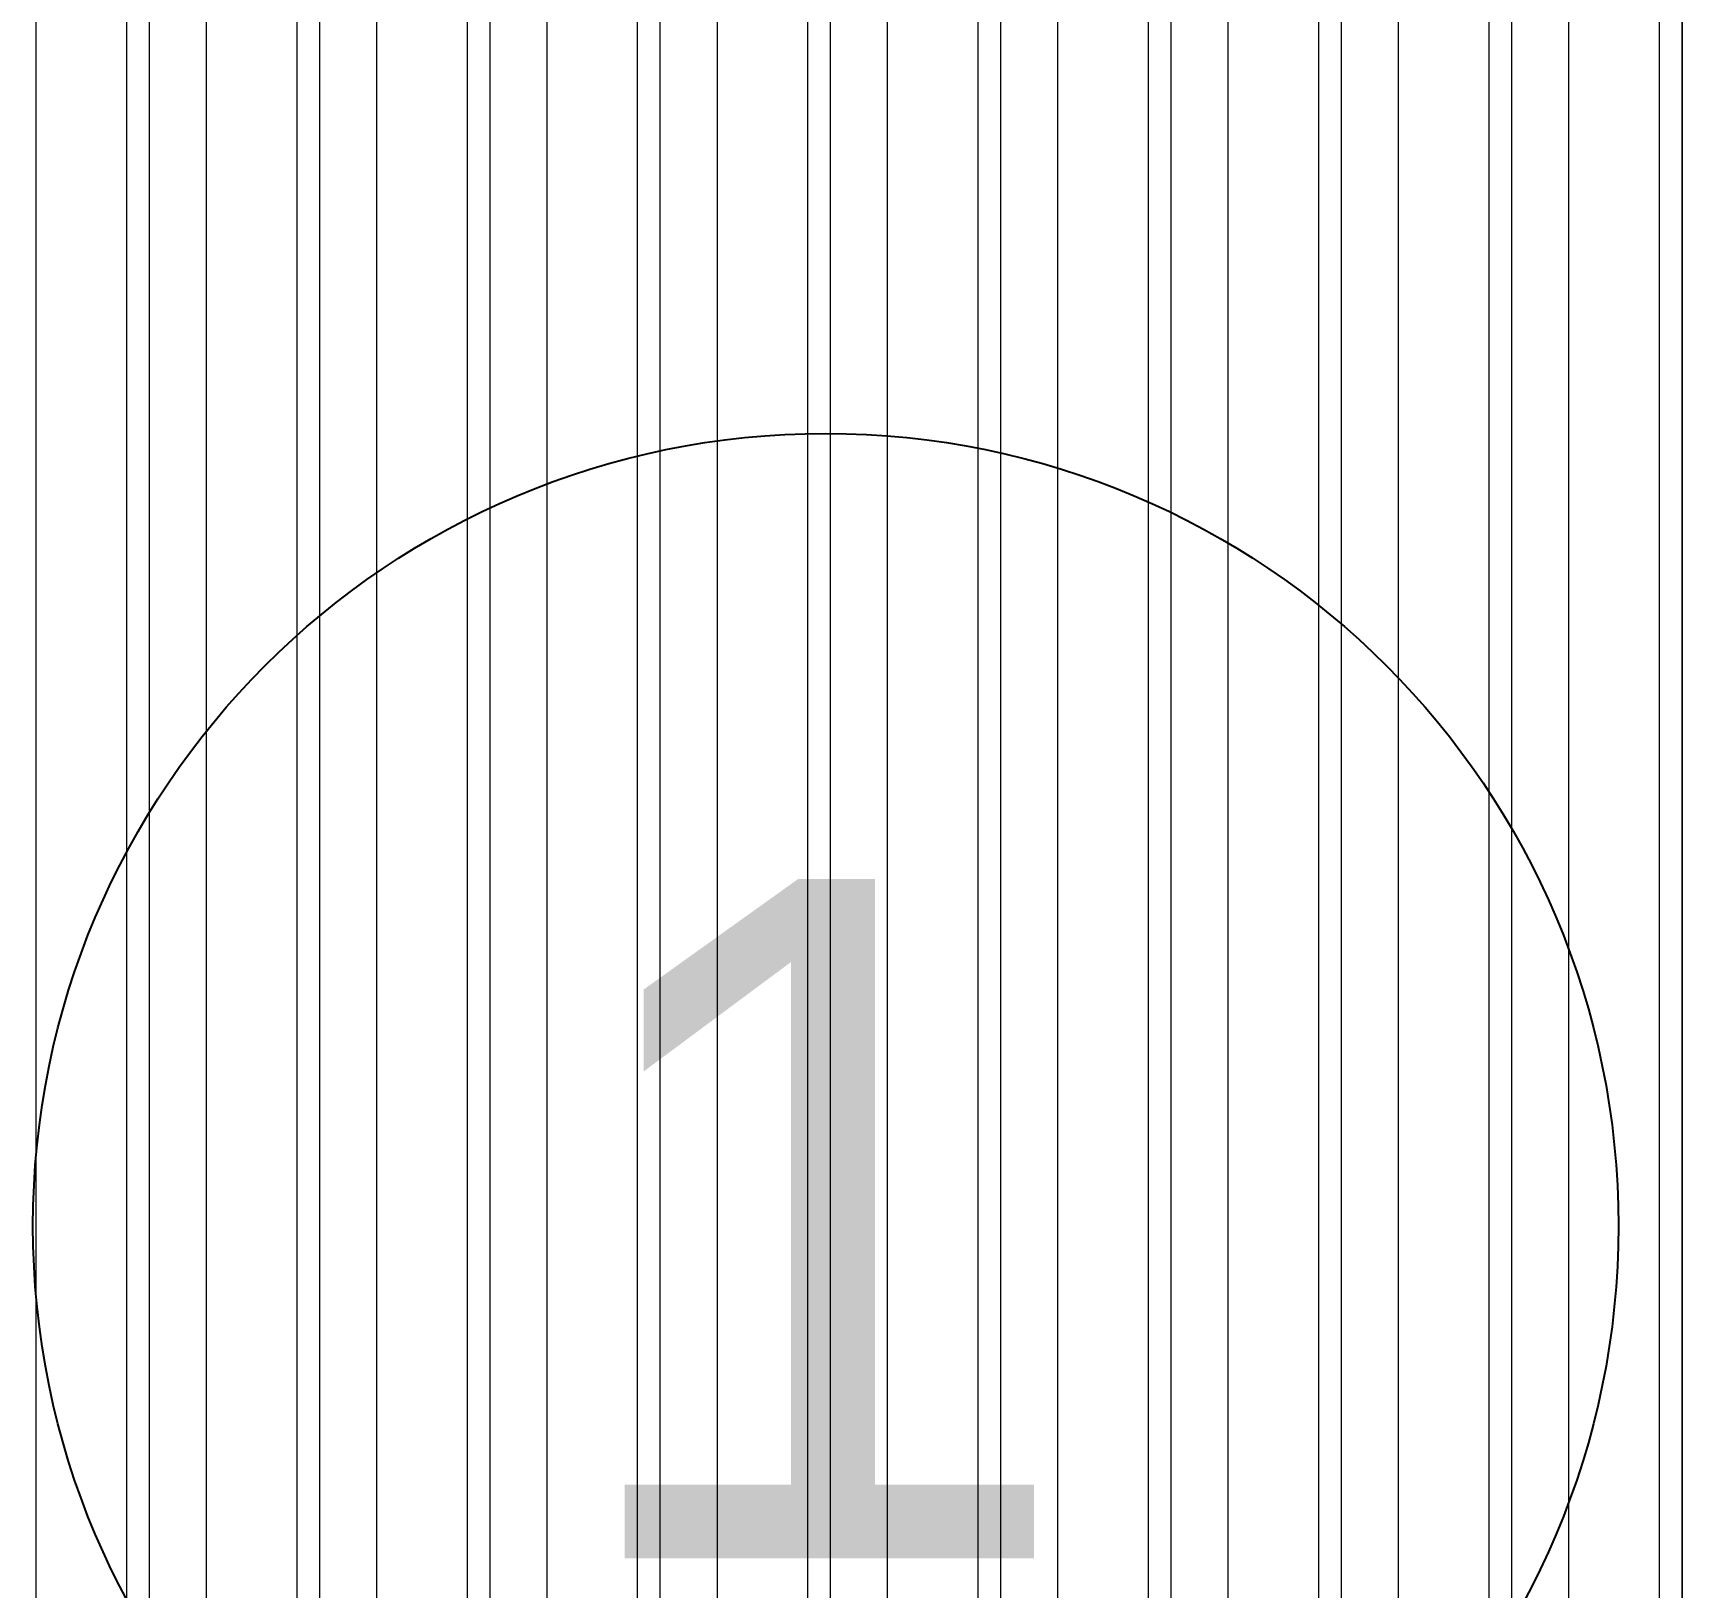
# Model space of a CAD drawing. Header units: millimetres. Extents: x 652554 to 1678317, y -308114 to 170803.
# Drawn here: x 747065.1 to 747429.1, y -90198.3 to -89855.1 of the extents above; entities that cross this region are included whole.
import ezdxf

# ---------------------------------------------------------------- set-up
doc = ezdxf.new("R2010")
doc.units = ezdxf.units.MM
for name, color, linetype, lineweight in [('A-ANNO-IDEN', 3, 'Continuous', 25), ('A-GENM', 1, 'Continuous', 9), ('A-GLAZ-CURT', 2, 'Continuous', 9)]:
    doc.layers.add(name, color=color, linetype=linetype, lineweight=lineweight)
doc.styles.add('Arial_2', font='arial.ttf', dxfattribs={"height": 3})

# ---------------------------------------------------------------- blocks, each defined once
blk = doc.blocks.new('DPA_CP_Entrance Louver Grill Vertical Z - Louver Grill Vertical Z-18398766-2241-01 ENTRANCE 2 ENLARGED ELEVATION 1')
at = {"layer": 'A-GLAZ-CURT'}
blk.add_line((-632087.44, 112224.78), (-632087.44, 108575), dxfattribs=at)
blk = doc.blocks.new('GM_Louver Grill Vertical Z - Z Profile-V50-2241-01 ENTRANCE 2 ENLARGED ELEVATION 1')
at = {"layer": 'A-GENM'}
for p, q in [((-632187.62, 108575), (-632187.62, 113189.58)), ((-632167.62, 108575), (-632167.62, 113189.58)), ((-632162.62, 108575), (-632162.62, 113189.58))]:
    blk.add_line(p, q, dxfattribs=at)
blk = doc.blocks.new('GM_Louver Grill Vertical Z - Z Profile-V51-2241-01 ENTRANCE 2 ENLARGED ELEVATION 1')
at = {"layer": 'A-GENM'}
for p, q in [((-632225.22, 108575), (-632225.22, 113189.58)), ((-632205.22, 108575), (-632205.22, 113189.58)), ((-632200.22, 108575), (-632200.22, 113189.58))]:
    blk.add_line(p, q, dxfattribs=at)
blk = doc.blocks.new('GM_Louver Grill Vertical Z - Z Profile-V52-2241-01 ENTRANCE 2 ENLARGED ELEVATION 1')
at = {"layer": 'A-GENM'}
for p, q in [((-632300.4, 108575), (-632300.4, 113189.58)), ((-632280.4, 108575), (-632280.4, 113189.58)), ((-632275.4, 108575), (-632275.4, 113189.58))]:
    blk.add_line(p, q, dxfattribs=at)
blk = doc.blocks.new('GM_Louver Grill Vertical Z - Z Profile-V53-2241-01 ENTRANCE 2 ENLARGED ELEVATION 1')
at = {"layer": 'A-GENM'}
for p, q in [((-632350.59, 108575), (-632350.59, 113169.19)), ((-632355.59, 108575), (-632355.59, 113160.76)), ((-632375.59, 108575), (-632375.59, 113150.58))]:
    blk.add_line(p, q, dxfattribs=at)
blk = doc.blocks.new('GM_Louver Grill Vertical Z - Z Profile-V54-2241-01 ENTRANCE 2 ENLARGED ELEVATION 1')
at = {"layer": 'A-GENM'}
for p, q in [((-632413.18, 108575), (-632413.18, 113150.58)), ((-632393.18, 108575), (-632393.18, 113150.58)), ((-632388.18, 108575), (-632388.18, 113150.58))]:
    blk.add_line(p, q, dxfattribs=at)
blk = doc.blocks.new('GM_Louver Grill Vertical Z - Z Profile-V55-2241-01 ENTRANCE 2 ENLARGED ELEVATION 1')
at = {"layer": 'A-GENM'}
for p, q in [((-632450.77, 108575), (-632450.77, 113150.58)), ((-632430.77, 108575), (-632430.77, 113150.58)), ((-632425.77, 108575), (-632425.77, 113150.58))]:
    blk.add_line(p, q, dxfattribs=at)
blk = doc.blocks.new('GM_Louver Grill Vertical Z - Z Profile-V60-2241-01 ENTRANCE 2 ENLARGED ELEVATION 1')
at = {"layer": 'A-GENM'}
for p, q in [((-632112.44, 108575), (-632112.44, 112253.65)), ((-632092.44, 108575), (-632092.44, 112230.55)), ((-632087.44, 108575), (-632087.44, 112224.78))]:
    blk.add_line(p, q, dxfattribs=at)
blk = doc.blocks.new('GM_Louver Grill Vertical Z - Z Profile-V134-2241-01 ENTRANCE 2 ENLARGED ELEVATION 1')
at = {"layer": 'A-GENM'}
for p, q in [((-632150.03, 108575), (-632150.03, 113189.58)), ((-632130.03, 108575), (-632130.03, 113189.58)), ((-632125.03, 108575), (-632125.03, 112268.19))]:
    blk.add_line(p, q, dxfattribs=at)
blk = doc.blocks.new('DPA_TAG_Multi Tags_Specific - Exterior-18332815-2241-01 ENTRANCE 2 ENLARGED ELEVATION 1')
at = {"layer": 'A-ANNO-IDEN'}
blk.add_circle((-633898.16, 114308.8), 175, dxfattribs=at)

msp = doc.modelspace()

# ---------------------------------------------------------------- block references
at = {"layer": 'A-ANNO-IDEN'}
msp.add_blockref('DPA_TAG_Multi Tags_Specific - Exterior-18332815-2241-01 ENTRANCE 2 ENLARGED ELEVATION 1', (1381138.2273, -204427.3224), dxfattribs=at)
at = {"layer": 'A-GENM'}
for name, p in [('GM_Louver Grill Vertical Z - Z Profile-V55-2241-01 ENTRANCE 2 ENLARGED ELEVATION 1', (1379516.5465, -200931.019)), ('GM_Louver Grill Vertical Z - Z Profile-V54-2241-01 ENTRANCE 2 ENLARGED ELEVATION 1', (1379516.5465, -200931.019)), ('GM_Louver Grill Vertical Z - Z Profile-V53-2241-01 ENTRANCE 2 ENLARGED ELEVATION 1', (1379516.5465, -200931.019)), ('GM_Louver Grill Vertical Z - Z Profile-V52-2241-01 ENTRANCE 2 ENLARGED ELEVATION 1', (1379478.9542, -200931.019)), ('GM_Louver Grill Vertical Z - Z Profile-V52-2241-01 ENTRANCE 2 ENLARGED ELEVATION 1', (1379516.5465, -200931.019)), ('GM_Louver Grill Vertical Z - Z Profile-V51-2241-01 ENTRANCE 2 ENLARGED ELEVATION 1', (1379478.9542, -200931.019)), ('GM_Louver Grill Vertical Z - Z Profile-V51-2241-01 ENTRANCE 2 ENLARGED ELEVATION 1', (1379516.5465, -200931.019)), ('GM_Louver Grill Vertical Z - Z Profile-V50-2241-01 ENTRANCE 2 ENLARGED ELEVATION 1', (1379516.5465, -200931.019)), ('GM_Louver Grill Vertical Z - Z Profile-V134-2241-01 ENTRANCE 2 ENLARGED ELEVATION 1', (1379516.5465, -200931.019)), ('GM_Louver Grill Vertical Z - Z Profile-V60-2241-01 ENTRANCE 2 ENLARGED ELEVATION 1', (1379516.5465, -200931.019))]:
    msp.add_blockref(name, p, dxfattribs=at)
at = {"layer": 'A-GLAZ-CURT'}
msp.add_blockref('DPA_CP_Entrance Louver Grill Vertical Z - Louver Grill Vertical Z-18398766-2241-01 ENTRANCE 2 ENLARGED ELEVATION 1', (1379516.5465, -200931.019), dxfattribs=at)

# ---------------------------------------------------------------- texts
at = {"layer": 'A-ANNO-IDEN', "lineweight": 9, "insert": (747179.742, -90041.9353), "char_height": 150, "width": 144.30375, "attachment_point": 1, "style": 'Arial_2'}
msp.add_mtext('1', dxfattribs=at)

doc.saveas('drawing.dxf')
